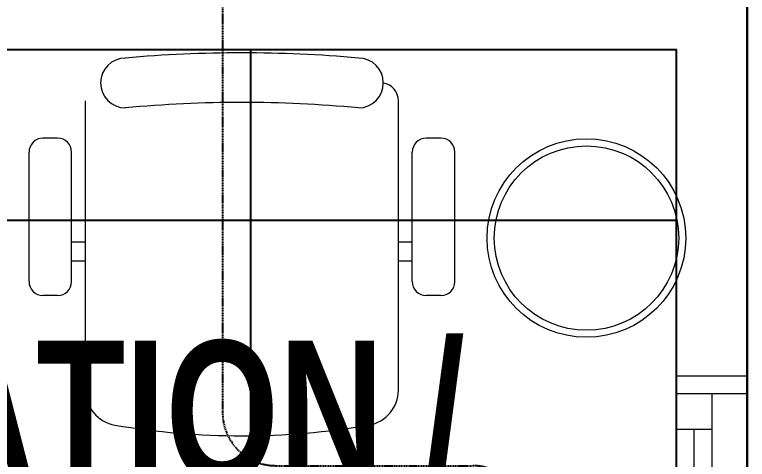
# Model space of a CAD drawing. Extents: x -178977 to 231842, y -29287 to 19916.
# Drawn here: x 41843 to 42876, y -6777 to -6150 of the extents above; entities that cross this region are included whole.
import ezdxf

# ---------------------------------------------------------------- set-up
doc = ezdxf.new("R2010")
doc.units = 0
doc.header["$LTSCALE"] = 0.25
doc.linetypes.add('DASHDOT', pattern=[25.4, 12.7, -6.35, 0, -6.35])
doc.linetypes.add('HIDDEN', pattern=[9.525, 6.35, -3.175])
for name, color, linetype, lineweight in [('01-First Floor-FUR$0$72_EGR_BASE_TEXT', 252, 'Continuous', 5), ('01-First Floor-FUR$0$Aluminum', 251, 'Continuous', 5), ('01-First Floor-FUR$0$LOADING', 253, 'Continuous', 5), ('01-First Floor-FUR$0$NEW Wall', 166, 'Continuous', 5), ('01-First Floor-FUR$0$Walls', 251, 'Continuous', 5), ('E-LITE-CLNG-CNDT', 6, 'DASHDOT', 35), ('E-POWR-FLOR-CNDT', 6, 'HIDDEN', 25)]:
    doc.layers.add(name, color=color, linetype=linetype, lineweight=lineweight)
doc.layers.add('01-First Floor-FUR$0$FALSE CEILING', color=251, linetype='Continuous')
doc.styles.add('01-First Floor-FUR$0$X3G_ENTITY_9EC9', font='swisscl.ttf', dxfattribs={"height": 0.2})

# ---------------------------------------------------------------- blocks, each defined once
blk = doc.blocks.new('01-First Floor-FUR$0$WM00001-P')
at = {"layer": '01-First Floor-FUR$0$LOADING'}
for radius in [0.14, 0.13]:
    blk.add_circle((0, 0), radius, dxfattribs=at)
blk = doc.blocks.new('*X285')
at = {"color": 0}
for p, q in [((5, 3), (5, 3)), ((5, 3), (5, 3)), ((5, 3), (5, 3)), ((5, 3), (5, 3)), ((5, 3), (5, 3)), ((5, 3), (5, 3)), ((5, 3), (5, 3)), ((5, 3), (5, 3)), ((5, 3), (5, 3)), ((5, 3), (5, 3)), ((5, 3), (5, 3)), ((5, 3), (5, 3)), ((5, 3), (5, 3)), ((5, 3), (5, 3)), ((5, 3), (5, 3)), ((5, 3), (5, 3)), ((5, 3), (5, 3)), ((5, 3), (5, 3)), ((5, 3), (5, 3)), ((5, 3), (5, 3)), ((5, 3), (5, 3)), ((5, 3), (5, 3)), ((5, 3), (5, 3)), ((5, 3), (5, 3)), ((5, 3), (5, 3)), ((5, 3), (5, 3)), ((5, 3), (5, 3)), ((5, 3), (5, 3)), ((5, 3), (5, 3)), ((5, 3), (5, 3)), ((5, 3), (5, 3)), ((5, 3), (5, 3)), ((5, 3), (5, 3)), ((5, 3), (5, 3)), ((5, 3), (5, 3)), ((5, 3), (5, 3)), ((5, 3), (5, 3)), ((5, 3), (5, 3)), ((5, 3), (5, 3)), ((5, 3), (5, 3)), ((5, 3), (5, 3)), ((5, 3), (5, 3)), ((5, 3), (5, 3)), ((5, 3), (5, 3)), ((5, 3), (5, 3)), ((5, 3), (5, 3)), ((5, 3), (5, 3)), ((5, 3), (5, 3)), ((5, 3), (5, 3)), ((5, 3), (5, 3)), ((5, 3), (5, 3)), ((5, 3), (5, 3)), ((5, 3), (5, 3)), ((5, 3), (5, 3)), ((5, 3), (5, 3)), ((5, 3), (5, 3)), ((5, 3), (5, 3)), ((5, 3), (5, 3)), ((5, 3), (5, 3)), ((5, 3), (5, 3)), ((5, 3), (5, 3)), ((5, 3), (5, 3)), ((5, 3), (5, 3)), ((5, 3), (5, 3)), ((5, 3), (5, 3)), ((5, 3), (5, 3)), ((6, 3), (5, 3)), ((5, 3), (5, 3)), ((6, 3), (5, 3)), ((5, 3), (5, 3)), ((6, 3), (5, 3)), ((5, 3), (5, 3)), ((6, 3), (5, 3)), ((5, 3), (5, 3)), ((5, 3), (5, 3)), ((5, 3), (5, 3)), ((5, 3), (5, 3)), ((5, 3), (5, 3)), ((5, 3), (5, 3)), ((5, 3), (5, 3)), ((5, 3), (5, 3)), ((5, 3), (5, 3)), ((5, 3), (5, 3)), ((5, 3), (5, 3)), ((5, 3), (5, 3)), ((5, 3), (5, 3)), ((5, 3), (5, 3)), ((5, 3), (5, 3)), ((5, 3), (5, 3)), ((5, 3), (5, 3)), ((5, 3), (5, 3)), ((5, 3), (5, 3)), ((5, 3), (5, 3)), ((5, 3), (5, 3)), ((5, 3), (5, 3)), ((5, 3), (5, 3)), ((6, 3), (6, 3)), ((6, 3), (6, 3)), ((6, 3), (6, 3)), ((6, 3), (6, 3)), ((6, 3), (6, 3)), ((6, 3), (6, 3)), ((6, 3), (6, 3)), ((6, 3), (6, 3)), ((6, 3), (6, 3)), ((6, 3), (6, 3)), ((6, 3), (6, 3)), ((6, 3), (6, 3)), ((6, 3), (6, 3)), ((6, 3), (6, 3)), ((6, 3), (6, 3)), ((6, 3), (6, 3)), ((6, 3), (6, 3)), ((6, 3), (6, 3)), ((6, 3), (6, 3)), ((6, 3), (6, 3)), ((6, 3), (6, 3)), ((6, 3), (6, 3)), ((6, 3), (6, 3)), ((6, 3), (6, 3)), ((6, 3), (6, 3)), ((6, 3), (6, 3)), ((6, 3), (6, 3)), ((6, 3), (6, 3)), ((6, 3), (6, 3)), ((6, 3), (6, 3)), ((6, 3), (6, 3)), ((6, 3), (6, 3)), ((6, 3), (6, 3)), ((6, 3), (6, 3)), ((6, 3), (6, 3)), ((6, 3), (6, 3)), ((6, 3), (6, 3)), ((6, 3), (6, 3)), ((6, 3), (6, 3)), ((6, 3), (6, 3)), ((6, 3), (6, 3)), ((6, 3), (6, 3)), ((6, 3), (6, 3)), ((6, 3), (6, 3)), ((6, 3), (6, 3)), ((6, 3), (6, 3)), ((6, 3), (6, 3)), ((6, 3), (6, 3)), ((6, 3), (6, 3)), ((6, 3), (6, 3)), ((6, 3), (6, 3)), ((6, 3), (6, 3)), ((6, 3), (6, 3)), ((6, 3), (6, 3)), ((6, 3), (6, 3)), ((6, 3), (6, 3)), ((6, 3), (6, 3)), ((6, 3), (6, 3)), ((6, 3), (6, 3)), ((6, 3), (6, 3)), ((6, 3), (6, 3)), ((6, 3), (6, 3)), ((6, 3), (6, 3)), ((6, 3), (6, 3)), ((6, 3), (6, 3)), ((6, 3), (6, 3)), ((6, 3), (6, 3)), ((6, 3), (6, 3)), ((6, 3), (6, 3)), ((6, 3), (6, 3)), ((6, 3), (6, 3)), ((6, 3), (6, 3)), ((6, 3), (6, 3)), ((6, 3), (6, 3)), ((6, 3), (6, 3)), ((6, 3), (6, 3)), ((6, 3), (6, 3)), ((6, 3), (6, 3)), ((6, 3), (6, 3)), ((6, 3), (6, 3)), ((6, 3), (6, 3)), ((6, 3), (6, 3)), ((6, 3), (6, 3)), ((6, 3), (6, 3)), ((6, 3), (6, 3)), ((6, 3), (6, 3)), ((6, 3), (6, 3)), ((6, 3), (6, 3)), ((6, 3), (6, 3)), ((6, 3), (6, 3)), ((6, 3), (6, 3)), ((6, 3), (6, 3)), ((6, 3), (6, 3)), ((6, 3), (6, 3)), ((6, 3), (6, 3)), ((6, 3), (6, 3)), ((6, 3), (6, 3)), ((6, 3), (6, 3)), ((6, 3), (6, 3)), ((6, 3), (6, 3)), ((6, 3), (6, 3)), ((6, 3), (6, 3)), ((6, 3), (6, 3)), ((6, 3), (6, 3)), ((6, 3), (6, 3)), ((6, 3), (6, 3)), ((6, 3), (6, 3)), ((6, 3), (6, 3)), ((6, 3), (6, 3)), ((6, 3), (6, 3)), ((6, 3), (6, 3)), ((6, 3), (6, 3)), ((6, 3), (6, 3)), ((6, 3), (6, 3)), ((6, 3), (6, 3)), ((6, 3), (6, 3)), ((6, 3), (6, 3)), ((6, 3), (6, 3)), ((6, 3), (6, 3)), ((6, 3), (6, 3)), ((6, 3), (6, 3)), ((6, 3), (6, 3)), ((6, 3), (6, 3)), ((6, 3), (6, 3)), ((6, 3), (6, 3)), ((6, 3), (6, 3)), ((6, 3), (6, 3)), ((6, 3), (6, 3)), ((6, 3), (6, 3)), ((6, 3), (6, 3)), ((6, 3), (6, 3)), ((6, 3), (6, 3)), ((6, 3), (6, 3)), ((6, 3), (6, 3)), ((6, 3), (6, 3)), ((6, 3), (6, 3)), ((6, 3), (6, 3)), ((6, 3), (6, 3)), ((6, 3), (6, 3)), ((6, 3), (6, 3)), ((6, 3), (6, 3)), ((6, 3), (6, 3)), ((6, 3), (6, 3)), ((6, 3), (6, 3)), ((6, 3), (6, 3)), ((6, 3), (6, 3)), ((6, 3), (6, 3)), ((6, 3), (6, 3)), ((6, 3), (6, 3)), ((6, 3), (6, 3)), ((6, 3), (6, 3)), ((6, 3), (6, 3)), ((6, 3), (6, 3)), ((6, 3), (6, 3)), ((6, 3), (6, 3)), ((6, 3), (6, 3)), ((6, 3), (6, 3)), ((6, 3), (6, 3)), ((6, 3), (6, 3)), ((6, 3), (6, 3)), ((6, 3), (6, 3)), ((6, 3), (6, 3)), ((6, 3), (6, 3)), ((6, 3), (6, 3)), ((6, 3), (6, 3)), ((6, 3), (6, 3)), ((6, 3), (6, 3)), ((6, 3), (6, 3)), ((6, 3), (6, 3)), ((6, 3), (6, 3)), ((6, 3), (6, 3)), ((6, 3), (6, 3)), ((6, 3), (6, 3)), ((6, 3), (6, 3)), ((6, 3), (6, 3)), ((6, 3), (6, 3)), ((6, 3), (6, 3)), ((6, 3), (6, 3)), ((6, 3), (6, 3)), ((6, 3), (6, 3)), ((6, 3), (6, 3)), ((6, 3), (6, 3)), ((6, 3), (6, 3)), ((6, 3), (6, 3)), ((6, 3), (6, 3)), ((6, 3), (6, 3)), ((6, 3), (6, 3)), ((6, 3), (6, 3)), ((6, 3), (6, 3)), ((6, 3), (6, 3)), ((6, 3), (6, 3)), ((6, 3), (6, 3)), ((6, 3), (6, 3)), ((6, 3), (6, 3)), ((6, 3), (6, 3)), ((6, 3), (6, 3)), ((6, 3), (6, 3)), ((6, 3), (6, 3)), ((6, 3), (6, 3)), ((6, 3), (6, 3)), ((6, 3), (6, 3)), ((6, 3), (6, 3)), ((6, 3), (6, 3)), ((6, 3), (6, 3)), ((6, 3), (5, 3)), ((6, 3), (5, 3)), ((6, 3), (5, 3)), ((6, 3), (5, 3)), ((6, 3), (5, 3)), ((6, 3), (6, 3)), ((6, 3), (6, 3)), ((6, 3), (6, 3)), ((6, 3), (6, 3)), ((6, 3), (6, 3)), ((6, 3), (6, 3)), ((6, 3), (6, 3)), ((6, 3), (6, 3)), ((6, 3), (6, 3)), ((6, 3), (6, 3)), ((6, 3), (6, 3)), ((6, 3), (6, 3)), ((6, 3), (6, 3)), ((6, 3), (6, 3)), ((6, 3), (6, 3)), ((6, 3), (6, 3)), ((6, 3), (6, 3)), ((6, 3), (6, 3)), ((6, 3), (6, 3)), ((6, 3), (6, 3)), ((6, 3), (6, 3)), ((6, 3), (6, 3)), ((6, 3), (6, 3)), ((6, 3), (6, 3)), ((6, 3), (6, 3)), ((6, 3), (6, 3)), ((6, 3), (6, 3)), ((6, 3), (6, 3)), ((6, 3), (6, 3)), ((6, 3), (6, 3)), ((6, 3), (6, 3)), ((6, 3), (6, 3)), ((6, 3), (6, 3)), ((6, 3), (6, 3)), ((6, 3), (6, 3)), ((6, 3), (6, 3)), ((6, 3), (6, 3)), ((6, 3), (6, 3)), ((6, 3), (6, 3)), ((6, 3), (6, 3)), ((6, 3), (6, 3)), ((6, 3), (6, 3)), ((6, 3), (6, 3)), ((6, 3), (6, 3)), ((6, 3), (6, 3)), ((6, 3), (6, 3)), ((6, 3), (6, 3)), ((6, 3), (6, 3)), ((6, 3), (6, 3)), ((6, 3), (6, 3)), ((6, 3), (6, 3)), ((6, 3), (6, 3)), ((6, 3), (6, 3)), ((6, 3), (6, 3)), ((6, 3), (6, 3)), ((6, 3), (6, 3)), ((6, 3), (6, 3)), ((6, 3), (6, 3)), ((6, 3), (6, 3)), ((6, 3), (6, 3)), ((6, 3), (6, 3)), ((6, 3), (6, 3)), ((6, 3), (6, 3)), ((6, 3), (6, 3)), ((6, 3), (6, 3)), ((6, 3), (6, 3)), ((6, 3), (6, 3)), ((6, 3), (6, 3)), ((6, 3), (6, 3)), ((6, 3), (6, 3)), ((6, 3), (6, 3)), ((6, 3), (6, 3)), ((6, 3), (6, 3)), ((6, 3), (6, 3)), ((6, 3), (6, 3)), ((6, 3), (6, 3)), ((6, 3), (6, 3)), ((6, 3), (6, 3)), ((6, 3), (6, 3)), ((6, 3), (6, 3)), ((6, 3), (6, 3)), ((6, 3), (6, 3)), ((6, 3), (6, 3)), ((6, 3), (6, 3)), ((6, 3), (6, 3)), ((6, 3), (6, 3)), ((6, 3), (6, 3)), ((6, 3), (6, 3)), ((6, 3), (6, 3)), ((6, 3), (6, 3)), ((6, 3), (6, 3)), ((6, 3), (6, 3)), ((6, 3), (6, 3)), ((6, 3), (6, 3)), ((6, 3), (6, 3)), ((6, 3), (6, 3)), ((6, 3), (6, 3)), ((6, 3), (6, 3)), ((6, 3), (6, 3)), ((6, 3), (6, 3)), ((6, 3), (6, 3)), ((6, 3), (6, 3)), ((6, 3), (6, 3)), ((6, 3), (6, 3)), ((6, 3), (6, 3)), ((6, 3), (6, 3)), ((6, 3), (6, 3)), ((6, 3), (6, 3)), ((6, 3), (6, 3)), ((6, 3), (6, 3)), ((6, 3), (6, 3)), ((6, 3), (6, 3)), ((6, 3), (6, 3)), ((6, 3), (6, 3)), ((6, 3), (6, 3)), ((6, 3), (6, 3)), ((6, 3), (6, 3)), ((6, 3), (6, 3)), ((6, 3), (6, 3)), ((6, 3), (6, 3)), ((6, 3), (6, 3)), ((6, 3), (6, 3)), ((6, 3), (6, 3)), ((6, 3), (6, 3)), ((6, 3), (6, 3)), ((6, 3), (6, 3)), ((6, 3), (6, 3)), ((6, 3), (6, 3)), ((6, 3), (6, 3)), ((6, 3), (6, 3)), ((6, 3), (6, 3)), ((6, 3), (6, 3)), ((6, 3), (6, 3)), ((6, 3), (6, 3)), ((6, 3), (6, 3)), ((6, 3), (6, 3)), ((6, 3), (6, 3)), ((6, 3), (6, 3)), ((6, 3), (6, 3)), ((6, 3), (6, 3)), ((6, 3), (6, 3)), ((6, 3), (6, 3)), ((6, 3), (6, 3)), ((6, 3), (6, 3)), ((6, 3), (6, 3)), ((6, 3), (6, 3)), ((6, 3), (6, 3)), ((6, 3), (6, 3)), ((6, 3), (6, 3)), ((6, 3), (6, 3)), ((6, 3), (6, 3)), ((6, 3), (6, 3)), ((6, 3), (6, 3)), ((6, 3), (6, 3)), ((6, 3), (6, 3)), ((6, 3), (6, 3)), ((6, 3), (6, 3)), ((6, 3), (6, 3)), ((6, 3), (6, 3)), ((6, 3), (6, 3)), ((6, 3), (6, 3)), ((6, 3), (6, 3)), ((6, 3), (6, 3)), ((6, 3), (6, 3)), ((6, 3), (6, 3)), ((6, 3), (6, 3)), ((6, 3), (6, 3)), ((6, 3), (6, 3)), ((6, 3), (6, 3)), ((6, 3), (6, 3)), ((6, 3), (6, 3)), ((6, 3), (6, 3)), ((6, 3), (6, 3)), ((6, 3), (6, 3)), ((6, 3), (6, 3)), ((6, 3), (6, 3)), ((6, 3), (6, 3)), ((6, 3), (6, 3)), ((6, 3), (6, 3)), ((6, 3), (6, 3)), ((6, 3), (6, 3)), ((6, 3), (6, 3)), ((6, 3), (6, 3)), ((6, 3), (6, 3)), ((6, 3), (6, 3)), ((6, 3), (6, 3)), ((6, 3), (6, 3)), ((6, 3), (6, 3)), ((6, 3), (6, 3)), ((6, 3), (6, 3)), ((6, 3), (6, 3)), ((6, 3), (6, 3)), ((6, 3), (6, 3)), ((6, 3), (6, 3)), ((6, 3), (6, 3)), ((6, 3), (6, 3)), ((6, 3), (6, 3)), ((6, 3), (6, 3)), ((6, 3), (6, 3)), ((6, 3), (6, 3)), ((6, 3), (6, 3)), ((6, 3), (6, 3)), ((6, 3), (6, 3)), ((6, 3), (6, 3)), ((6, 3), (6, 3)), ((6, 3), (6, 3)), ((6, 3), (6, 3)), ((6, 3), (6, 3)), ((6, 3), (6, 3)), ((6, 3), (6, 3)), ((6, 3), (6, 3)), ((6, 3), (6, 3)), ((6, 3), (6, 3)), ((6, 3), (6, 3)), ((6, 3), (6, 3)), ((6, 3), (6, 3)), ((6, 3), (6, 3)), ((6, 3), (6, 3)), ((6, 3), (6, 3)), ((6, 3), (6, 3)), ((6, 3), (6, 3)), ((6, 3), (6, 3)), ((6, 3), (6, 3)), ((6, 3), (6, 3)), ((6, 3), (6, 3)), ((6, 3), (6, 3)), ((6, 3), (6, 3)), ((6, 3), (6, 3)), ((6, 3), (6, 3)), ((6, 3), (6, 3)), ((6, 3), (6, 3)), ((6, 3), (6, 3)), ((6, 3), (6, 3)), ((6, 3), (6, 3)), ((6, 3), (6, 3)), ((6, 3), (6, 3)), ((6, 3), (6, 3)), ((6, 3), (6, 3)), ((6, 3), (6, 3)), ((6, 3), (6, 3)), ((6, 3), (6, 3)), ((6, 3), (6, 3)), ((6, 3), (6, 3)), ((6, 3), (6, 3)), ((6, 3), (6, 3)), ((6, 3), (6, 3)), ((6, 3), (6, 3)), ((6, 3), (6, 3)), ((6, 3), (6, 3)), ((6, 3), (6, 3)), ((6, 3), (6, 3)), ((6, 3), (6, 3)), ((6, 3), (6, 3)), ((6, 3), (6, 3)), ((6, 3), (6, 3)), ((6, 3), (6, 3)), ((6, 3), (6, 3)), ((6, 3), (6, 3)), ((6, 3), (6, 3)), ((6, 3), (6, 3)), ((6, 3), (6, 3)), ((6, 3), (6, 3)), ((6, 3), (6, 3)), ((6, 3), (6, 3)), ((6, 3), (6, 3)), ((6, 3), (6, 3)), ((6, 3), (6, 3)), ((6, 3), (6, 3)), ((6, 3), (6, 3)), ((6, 3), (6, 3)), ((6, 3), (6, 3)), ((6, 3), (6, 3)), ((6, 3), (6, 3)), ((6, 3), (6, 3)), ((6, 3), (6, 3)), ((6, 3), (6, 3)), ((6, 3), (6, 3)), ((6, 3), (6, 3)), ((6, 3), (6, 3)), ((6, 3), (6, 3)), ((6, 3), (6, 3)), ((6, 3), (6, 3)), ((6, 3), (6, 3)), ((6, 3), (6, 3)), ((6, 3), (6, 3)), ((6, 3), (6, 3)), ((6, 3), (6, 3)), ((6, 3), (6, 3)), ((6, 3), (6, 3)), ((6, 3), (6, 3)), ((6, 3), (6, 3)), ((6, 3), (6, 3)), ((6, 3), (6, 3)), ((6, 3), (6, 3)), ((6, 3), (6, 3)), ((6, 3), (6, 3)), ((6, 3), (6, 3)), ((6, 3), (6, 3)), ((6, 3), (6, 3)), ((6, 3), (6, 3)), ((6, 3), (6, 3)), ((6, 3), (6, 3)), ((6, 3), (6, 3)), ((6, 3), (6, 3)), ((6, 3), (6, 3)), ((6, 3), (6, 3)), ((6, 3), (6, 3)), ((6, 3), (6, 3)), ((6, 3), (6, 3)), ((6, 3), (6, 3)), ((6, 3), (6, 3)), ((6, 3), (6, 3)), ((6, 3), (6, 3)), ((6, 3), (6, 3)), ((6, 3), (6, 3)), ((6, 3), (6, 3)), ((6, 3), (6, 3))]:
    blk.add_line(p, q, dxfattribs=at)
blk = doc.blocks.new('*X286')
at = {"color": 0}
for p, q in [((13, 1), (13, 1)), ((13, 1), (13, 1)), ((13, 1), (13, 1)), ((13, 1), (13, 1)), ((13, 1), (13, 1)), ((13, 1), (13, 1)), ((13, 1), (13, 1)), ((13, 1), (13, 1)), ((13, 1), (13, 1)), ((13, 1), (13, 1)), ((13, 1), (13, 1)), ((13, 1), (13, 1)), ((13, 1), (13, 1)), ((13, 1), (13, 1)), ((13, 1), (13, 1)), ((13, 1), (14, 1)), ((13, 1), (14, 1)), ((13, 1), (14, 1)), ((13, 1), (13, 1)), ((13, 1), (13, 1)), ((13, 1), (13, 1)), ((13, 1), (13, 1)), ((13, 1), (13, 1)), ((13, 1), (13, 1)), ((13, 1), (13, 1)), ((13, 1), (13, 1)), ((13, 1), (13, 1)), ((13, 1), (13, 1)), ((13, 1), (13, 1)), ((13, 1), (13, 1)), ((13, 1), (13, 1)), ((13, 1), (13, 1)), ((13, 1), (13, 1)), ((13, 1), (13, 1)), ((13, 1), (13, 1)), ((13, 1), (13, 1)), ((13, 1), (13, 1)), ((13, 1), (13, 1)), ((13, 1), (13, 1)), ((13, 1), (13, 1)), ((13, 1), (13, 1)), ((13, 1), (13, 1)), ((13, 1), (13, 1)), ((13, 1), (13, 1)), ((13, 1), (13, 1)), ((13, 1), (13, 1)), ((13, 1), (13, 1)), ((13, 1), (13, 1)), ((13, 1), (13, 1)), ((13, 1), (13, 1)), ((13, 1), (13, 1)), ((13, 1), (13, 1)), ((13, 1), (13, 1)), ((13, 1), (13, 1)), ((13, 1), (13, 1)), ((13, 1), (13, 1)), ((13, 1), (13, 1)), ((13, 1), (13, 1)), ((13, 1), (13, 1)), ((13, 1), (13, 1)), ((13, 1), (13, 1)), ((13, 1), (13, 1)), ((13, 1), (13, 1)), ((13, 1), (13, 1)), ((13, 1), (13, 1)), ((13, 1), (13, 1)), ((13, 1), (13, 1)), ((13, 1), (13, 1)), ((13, 1), (13, 1)), ((13, 1), (13, 1)), ((13, 1), (13, 1)), ((13, 1), (13, 1)), ((13, 1), (13, 1)), ((13, 1), (13, 1)), ((13, 1), (13, 1)), ((13, 1), (13, 1)), ((13, 1), (13, 1)), ((13, 1), (13, 1)), ((13, 1), (13, 1)), ((13, 1), (13, 1)), ((13, 1), (13, 1)), ((13, 1), (13, 1)), ((13, 1), (13, 1)), ((13, 1), (13, 1)), ((13, 1), (13, 1)), ((13, 1), (13, 1)), ((13, 1), (13, 1)), ((13, 1), (13, 1)), ((13, 1), (13, 1)), ((13, 1), (13, 1)), ((13, 1), (13, 1)), ((13, 1), (13, 1)), ((13, 1), (13, 1)), ((13, 1), (13, 1)), ((13, 1), (13, 1)), ((13, 1), (13, 1)), ((13, 1), (13, 1)), ((13, 1), (13, 1)), ((13, 1), (13, 1)), ((13, 1), (13, 1)), ((13, 1), (13, 1)), ((13, 1), (13, 1)), ((13, 1), (13, 1)), ((13, 1), (13, 1)), ((13, 1), (13, 1)), ((13, 1), (13, 1)), ((13, 1), (13, 1)), ((13, 1), (13, 1)), ((13, 1), (13, 1)), ((13, 1), (13, 1)), ((13, 1), (13, 1)), ((13, 1), (13, 1)), ((13, 1), (13, 1)), ((13, 1), (13, 1)), ((13, 1), (13, 1)), ((13, 1), (13, 1)), ((13, 1), (13, 1)), ((13, 1), (13, 1)), ((13, 1), (13, 1)), ((13, 1), (13, 1)), ((13, 1), (13, 1)), ((13, 1), (13, 1)), ((13, 1), (13, 1)), ((13, 1), (14, 1)), ((13, 0), (13, 0)), ((13, 0), (13, 0)), ((13, 0), (13, 0)), ((13, 0), (13, 0)), ((13, 0), (13, 0)), ((13, 0), (13, 0)), ((13, 0), (13, 0)), ((13, 0), (13, 0)), ((13, 0), (13, 0)), ((13, 0), (13, 0)), ((13, 0), (13, 0)), ((13, 0), (13, 0)), ((13, 0), (13, 0)), ((13, 0), (13, 0)), ((13, 0), (13, 0)), ((13, 0), (13, 0)), ((13, 0), (13, 0)), ((13, 0), (13, 0)), ((13, 0), (13, 0)), ((13, 0), (13, 0)), ((13, 0), (13, 0)), ((13, 0), (13, 0)), ((13, 0), (13, 0)), ((13, 0), (13, 0)), ((13, 0), (13, 0)), ((13, 0), (13, 0)), ((13, 0), (13, 0)), ((13, 0), (13, 0)), ((13, 0), (13, 0)), ((13, 0), (13, 0)), ((13, 0), (13, 0)), ((13, 0), (13, 0)), ((13, 0), (13, 0)), ((13, 0), (13, 0)), ((13, 0), (13, 0)), ((13, 0), (13, 0)), ((13, 0), (13, 0)), ((13, 0), (13, 0)), ((13, 0), (13, 0)), ((13, 0), (13, 0)), ((13, 0), (13, 0)), ((13, 0), (13, 0)), ((13, 0), (13, 0)), ((13, 0), (13, 0)), ((13, 0), (13, 0)), ((13, 0), (13, 0)), ((13, 0), (13, 0)), ((13, 0), (13, 0)), ((13, 0), (14, 0)), ((13, 0), (14, 0)), ((13, 0), (13, 0)), ((13, 0), (14, 0)), ((14, 1), (14, 1)), ((14, 1), (14, 1)), ((14, 1), (14, 1)), ((14, 1), (14, 1)), ((14, 1), (14, 1)), ((14, 1), (14, 1)), ((14, 1), (14, 1)), ((14, 1), (14, 1)), ((14, 1), (14, 1)), ((14, 1), (14, 1)), ((14, 1), (14, 1)), ((14, 1), (14, 1)), ((14, 1), (14, 1)), ((14, 1), (14, 1)), ((14, 1), (14, 1)), ((14, 1), (14, 1)), ((14, 1), (14, 1)), ((14, 1), (14, 1)), ((14, 1), (14, 1)), ((14, 1), (14, 1)), ((14, 1), (14, 1)), ((14, 1), (14, 1)), ((14, 1), (14, 1)), ((14, 1), (14, 1)), ((14, 1), (14, 1)), ((14, 1), (14, 1)), ((14, 1), (14, 1)), ((14, 1), (14, 1)), ((14, 1), (14, 1)), ((14, 1), (14, 1)), ((14, 1), (14, 1)), ((14, 1), (14, 1)), ((14, 1), (14, 1)), ((14, 1), (14, 1)), ((14, 1), (14, 1)), ((14, 1), (14, 1)), ((14, 1), (14, 1)), ((14, 1), (14, 1)), ((14, 1), (14, 1)), ((14, 1), (14, 1)), ((14, 1), (14, 1)), ((14, 1), (14, 1)), ((14, 1), (14, 1)), ((14, 1), (14, 1)), ((14, 1), (14, 1)), ((14, 1), (14, 1)), ((14, 1), (14, 1)), ((14, 1), (14, 1)), ((14, 1), (14, 1)), ((14, 1), (14, 1)), ((14, 1), (14, 1)), ((14, 1), (14, 1)), ((14, 1), (14, 1)), ((14, 1), (14, 1)), ((14, 1), (14, 1)), ((14, 1), (14, 1)), ((14, 1), (14, 1)), ((14, 1), (14, 1)), ((14, 1), (14, 1)), ((14, 1), (14, 1)), ((14, 1), (14, 1)), ((14, 1), (14, 1)), ((14, 1), (14, 1)), ((14, 1), (14, 1)), ((14, 1), (14, 1)), ((14, 1), (14, 1)), ((14, 1), (14, 1)), ((14, 1), (14, 1)), ((14, 1), (14, 1)), ((14, 1), (14, 1)), ((14, 1), (14, 1)), ((14, 1), (14, 1)), ((14, 1), (14, 1)), ((14, 1), (14, 1)), ((14, 1), (14, 1)), ((14, 1), (14, 1)), ((14, 1), (14, 1)), ((14, 1), (14, 1)), ((14, 1), (14, 1)), ((14, 1), (14, 1)), ((14, 1), (14, 1)), ((14, 1), (14, 1)), ((14, 1), (14, 1)), ((14, 1), (14, 1)), ((14, 1), (14, 1)), ((14, 1), (14, 1)), ((14, 1), (14, 1)), ((14, 1), (14, 1)), ((14, 1), (14, 1)), ((14, 1), (14, 1)), ((14, 1), (14, 1)), ((14, 1), (14, 1)), ((14, 1), (14, 1)), ((14, 1), (14, 1)), ((14, 0), (14, 0)), ((14, 0), (14, 0)), ((14, 0), (14, 0)), ((14, 0), (14, 0)), ((14, 0), (14, 0)), ((14, 0), (14, 0)), ((14, 0), (14, 0)), ((14, 0), (14, 0)), ((14, 0), (14, 0)), ((14, 0), (14, 0)), ((14, 0), (14, 0)), ((14, 0), (14, 0)), ((14, 0), (14, 0)), ((14, 0), (14, 0)), ((14, 0), (14, 0)), ((14, 0), (14, 0)), ((14, 0), (14, 0)), ((14, 0), (14, 0)), ((14, 0), (14, 0)), ((14, 0), (14, 0)), ((14, 0), (14, 0)), ((14, 0), (14, 0)), ((14, 0), (14, 0)), ((14, 0), (14, 0)), ((14, 0), (14, 0)), ((14, 0), (14, 0)), ((14, 0), (14, 0)), ((14, 0), (14, 0)), ((14, 0), (14, 0)), ((14, 0), (14, 0)), ((14, 0), (14, 0)), ((14, 0), (14, 0)), ((14, 0), (14, 0)), ((14, 0), (14, 0)), ((14, 0), (14, 0)), ((14, 0), (14, 0)), ((14, 0), (14, 0)), ((14, 0), (14, 0)), ((14, 0), (14, 0)), ((14, 0), (14, 0)), ((14, 0), (14, 0)), ((14, 0), (14, 0)), ((14, 0), (14, 0)), ((14, 0), (14, 0)), ((14, 0), (14, 0)), ((14, 0), (14, 0)), ((14, 0), (14, 0)), ((14, 0), (14, 0)), ((13, 0), (13, 0)), ((13, 0), (14, 0)), ((13, 0), (13, 0)), ((13, 0), (14, 0)), ((13, 0), (13, 0)), ((13, 0), (14, 0)), ((13, 0), (13, 0)), ((13, 0), (13, 0)), ((13, 0), (13, 0)), ((13, 0), (13, 0)), ((13, 0), (14, 0)), ((13, 0), (13, 0)), ((13, 0), (14, 0)), ((13, 0), (13, 0)), ((13, 0), (14, 0)), ((13, 0), (13, 0)), ((13, 0), (14, 0)), ((13, 0), (13, 0)), ((13, 0), (14, 0)), ((13, 0), (13, 0)), ((13, 0), (14, 0)), ((13, 0), (13, 0)), ((13, 0), (14, 0)), ((13, 0), (13, 0)), ((13, 0), (13, 0)), ((13, 0), (13, 0)), ((13, 0), (14, 0)), ((13, 0), (13, 0)), ((13, 0), (14, 0)), ((13, 0), (13, 0)), ((13, 0), (14, 0)), ((13, 0), (13, 0)), ((13, 0), (14, 0)), ((13, 0), (13, 0)), ((13, 0), (13, 0)), ((13, 0), (13, 0)), ((13, 0), (13, 0)), ((13, 0), (13, 0)), ((13, 0), (13, 0)), ((13, 0), (13, 0)), ((13, 0), (13, 0)), ((13, 0), (13, 0)), ((13, 0), (13, 0)), ((13, 0), (13, 0)), ((13, 0), (13, 0)), ((13, 0), (13, 0)), ((13, 0), (13, 0)), ((13, 0), (13, 0)), ((13, 0), (13, 0)), ((13, 0), (13, 0)), ((13, 0), (13, 0)), ((13, 0), (13, 0)), ((13, 0), (13, 0)), ((13, 0), (13, 0)), ((13, 0), (13, 0)), ((13, 0), (13, 0)), ((13, 0), (13, 0)), ((13, 0), (13, 0)), ((13, 0), (13, 0)), ((13, 0), (13, 0)), ((13, 0), (13, 0)), ((13, 0), (13, 0)), ((13, 0), (13, 0)), ((13, 0), (13, 0)), ((13, -1), (13, -1)), ((13, -1), (13, -1)), ((13, -1), (13, -1)), ((13, -1), (13, -1)), ((13, -1), (13, -1)), ((13, -1), (14, -1)), ((13, -1), (13, -1)), ((14, 0), (14, 0)), ((14, 0), (14, 0)), ((14, 0), (14, 0)), ((14, 0), (14, 0)), ((14, 0), (14, 0)), ((14, 0), (14, 0)), ((14, 0), (14, 0)), ((14, 0), (14, 0)), ((14, 0), (14, 0)), ((14, 0), (14, 0)), ((14, 0), (14, 0)), ((14, 0), (14, 0)), ((14, 0), (14, 0)), ((14, 0), (14, 0)), ((14, 0), (14, 0)), ((13, 0), (14, 0)), ((14, 0), (14, 0)), ((14, 0), (14, 0)), ((14, 0), (14, 0)), ((14, 0), (14, 0)), ((14, 0), (14, 0)), ((14, 0), (14, 0)), ((14, 0), (14, 0)), ((14, 0), (14, 0)), ((14, 0), (14, 0)), ((14, 0), (14, 0)), ((14, 0), (14, 0)), ((14, 0), (14, 0)), ((14, 0), (14, 0)), ((14, 0), (14, 0)), ((14, 0), (14, 0)), ((14, 0), (14, 0)), ((14, 0), (14, 0)), ((14, 0), (14, 0)), ((14, 0), (14, 0)), ((14, 0), (14, 0)), ((14, 0), (14, 0)), ((14, 0), (14, 0)), ((14, 0), (14, 0)), ((14, 0), (14, 0)), ((14, 0), (14, 0)), ((14, 0), (14, 0)), ((14, 0), (14, 0)), ((14, 0), (14, 0)), ((14, 0), (14, 0)), ((14, 0), (14, 0)), ((14, 0), (14, 0)), ((14, 0), (14, 0)), ((14, 0), (14, 0)), ((14, 0), (14, 0)), ((14, -1), (14, -1)), ((14, -1), (14, -1)), ((14, -1), (14, -1)), ((14, -1), (14, -1)), ((14, -1), (14, -1))]:
    blk.add_line(p, q, dxfattribs=at)
blk = doc.blocks.new('01-First Floor-FUR$0$GF21018-P')
at = {"color": 0}
for p, q in [((-0.2207, 0.4756), (-0.2207, 0.0675)), ((0.2205, 0.4756), (0.2205, 0.0675)), ((-0.2806, 0.3422), (-0.2598, 0.3422)), ((0.2596, 0.3422), (0.2804, 0.3422)), ((-0.3002, 0.3226), (-0.3002, 0.14)), ((-0.2402, 0.3226), (-0.2402, 0.14)), ((0.24, 0.3226), (0.24, 0.14)), ((0.3, 0.3226), (0.3, 0.14)), ((-0.2402, 0.2937), (-0.2207, 0.2937)), ((0.2205, 0.2937), (0.24, 0.2937)), ((-0.2402, 0.2671), (-0.2207, 0.2671)), ((0.2205, 0.2671), (0.24, 0.2671)), ((-0.2806, 0.1204), (-0.2598, 0.1204)), ((0.2596, 0.1204), (0.2804, 0.1204))]:
    blk.add_line(p, q, dxfattribs=at)
for points in [[(0.24, 0.2937), (0.24, 0.2937), (0.24, 0.2937), (0.24, 0.2937), (0.24, 0.2937), (0.24, 0.2937), (0.24, 0.2937), (0.24, 0.2937), (0.24, 0.2937), (0.24, 0.2937), (0.24, 0.2937), (0.24, 0.2937), (0.24, 0.2937), (0.24, 0.2937), (0.24, 0.2937), (0.24, 0.2937), (0.24, 0.2937), (0.24, 0.2937), (0.24, 0.2937), (0.24, 0.2937), (0.24, 0.2937), (0.24, 0.2937), (0.24, 0.2937), (0.24, 0.2937), (0.24, 0.2937), (0.24, 0.2937), (0.24, 0.2937), (0.24, 0.2937), (0.24, 0.2937), (0.24, 0.2937), (0.24, 0.2937), (0.24, 0.2937), (0.24, 0.2937), (0.24, 0.2937), (0.24, 0.2937), (0.24, 0.2937), (0.24, 0.2937), (0.24, 0.2937), (0.24, 0.2937), (0.24, 0.2937), (0.24, 0.2937), (0.24, 0.2937), (0.24, 0.2937), (0.24, 0.2937), (0.24, 0.2937), (0.24, 0.2937), (0.24, 0.2937), (0.24, 0.2937), (0.24, 0.2937), (0.24, 0.2937), (0.24, 0.2937), (0.24, 0.2937), (0.24, 0.2937), (0.24, 0.2937), (0.24, 0.2937), (0.24, 0.2937), (0.24, 0.2937), (0.24, 0.2937), (0.24, 0.2937), (0.24, 0.2937), (0.24, 0.2937), (0.24, 0.2937), (0.24, 0.2937), (0.24, 0.2937), (0.24, 0.2937), (0.24, 0.2937), (0.24, 0.2937), (0.24, 0.2937), (0.24, 0.2937), (0.24, 0.2937), (0.24, 0.2937), (0.24, 0.2937), (0.24, 0.2937), (0.24, 0.2937), (0.24, 0.2937), (0.24, 0.2937), (0.24, 0.2937), (0.24, 0.2937), (0.24, 0.2937), (0.24, 0.2937), (0.24, 0.2937), (0.24, 0.2937), (0.24, 0.2937), (0.24, 0.2937), (0.24, 0.2937), (0.24, 0.2937), (0.24, 0.2937), (0.24, 0.2937), (0.24, 0.2937), (0.24, 0.2937), (0.24, 0.2937), (0.24, 0.2937), (0.24, 0.2937), (0.24, 0.2937), (0.24, 0.2937), (0.24, 0.2937), (0.24, 0.2937), (0.24, 0.2937), (0.24, 0.2937), (0.24, 0.2937), (0.24, 0.2937), (0.24, 0.2937), (0.24, 0.2937), (0.24, 0.2937), (0.24, 0.2937), (0.24, 0.2937), (0.24, 0.2937), (0.24, 0.2937), (0.24, 0.2937), (0.24, 0.2937), (0.24, 0.2937), (0.24, 0.2937), (0.24, 0.2937), (0.24, 0.2937), (0.24, 0.2937), (0.24, 0.2937), (0.24, 0.2937), (0.24, 0.2937), (0.24, 0.2937), (0.24, 0.2937), (0.24, 0.2937), (0.24, 0.2937), (0.24, 0.2937), (0.24, 0.2937), (0.24, 0.2937), (0.24, 0.2937), (0.24, 0.2937), (0.24, 0.2937), (0.24, 0.2937), (0.24, 0.2937), (0.24, 0.2937), (0.24, 0.2937), (0.24, 0.2937), (0.24, 0.2937), (0.24, 0.2937), (0.24, 0.2937), (0.24, 0.2937), (0.24, 0.2937), (0.24, 0.2937), (0.24, 0.2937), (0.24, 0.2937), (0.24, 0.2937), (0.24, 0.2937), (0.24, 0.2937), (0.24, 0.2937), (0.24, 0.2937), (0.24, 0.2937), (0.24, 0.2937), (0.24, 0.2937), (0.24, 0.2937), (0.24, 0.2937), (0.24, 0.2937), (0.24, 0.2937), (0.24, 0.2937), (0.24, 0.2937), (0.24, 0.2937), (0.24, 0.2937), (0.24, 0.2937), (0.24, 0.2937), (0.24, 0.2937), (0.24, 0.2937), (0.24, 0.2937), (0.24, 0.2937), (0.24, 0.2937), (0.24, 0.2937), (0.24, 0.2937), (0.24, 0.2937), (0.24, 0.2937), (0.24, 0.2937), (0.24, 0.2937), (0.24, 0.2937), (0.24, 0.2937), (0.24, 0.2937), (0.24, 0.2937), (0.24, 0.2937), (0.24, 0.2937), (0.24, 0.2937), (0.24, 0.2937), (0.24, 0.2937), (0.24, 0.2937), (0.24, 0.2937), (0.24, 0.2937), (0.24, 0.2937), (0.24, 0.2937), (0.24, 0.2937), (0.24, 0.2937), (0.24, 0.2937), (0.24, 0.2937), (0.24, 0.2937), (0.24, 0.2937), (0.24, 0.2937), (0.24, 0.2937), (0.24, 0.2937), (0.24, 0.2937), (0.24, 0.2937), (0.24, 0.2937), (0.24, 0.2937), (0.24, 0.2937), (0.24, 0.2937), (0.24, 0.2937), (0.24, 0.2937), (0.24, 0.2937), (0.24, 0.2937), (0.24, 0.2937), (0.24, 0.2937), (0.24, 0.2937), (0.24, 0.2937), (0.24, 0.2937), (0.24, 0.2937), (0.24, 0.2937), (0.24, 0.2937), (0.24, 0.2937), (0.24, 0.2937), (0.24, 0.2937), (0.24, 0.2937), (0.24, 0.2937), (0.24, 0.2937), (0.24, 0.2937), (0.24, 0.2937), (0.24, 0.2937), (0.24, 0.2937), (0.24, 0.2937), (0.24, 0.2937), (0.24, 0.2937), (0.24, 0.2937), (0.24, 0.2937), (0.24, 0.2937), (0.24, 0.2937), (0.24, 0.2937), (0.24, 0.2937), (0.24, 0.2937), (0.24, 0.2937), (0.24, 0.2937), (0.24, 0.2937), (0.24, 0.2937), (0.24, 0.2937), (0.24, 0.2937), (0.24, 0.2937), (0.24, 0.2937), (0.24, 0.2937), (0.24, 0.2937), (0.24, 0.2937), (0.24, 0.2937), (0.24, 0.2937), (0.24, 0.2937), (0.24, 0.2937), (0.24, 0.2937), (0.24, 0.2937), (0.24, 0.2937), (0.24, 0.2937), (0.24, 0.2937), (0.24, 0.2937), (0.24, 0.2937), (0.24, 0.2937), (0.24, 0.2937), (0.24, 0.2937), (0.24, 0.2937), (0.24, 0.2937), (0.24, 0.2937), (0.24, 0.2937), (0.24, 0.2937), (0.24, 0.2937), (0.24, 0.2937), (0.24, 0.2937), (0.24, 0.2937), (0.24, 0.2937), (0.24, 0.2937), (0.24, 0.2937), (0.24, 0.2937), (0.24, 0.2937), (0.24, 0.2937), (0.24, 0.2937), (0.24, 0.2937), (0.24, 0.2937), (0.24, 0.2937), (0.24, 0.2937), (0.24, 0.2937)], [(0.24, 0.2937), (0.24, 0.2937), (0.24, 0.2937), (0.24, 0.2937), (0.24, 0.2937), (0.24, 0.2937), (0.24, 0.2937), (0.24, 0.2937), (0.24, 0.2937), (0.24, 0.2937), (0.24, 0.2937), (0.24, 0.2937), (0.24, 0.2937), (0.24, 0.2937), (0.24, 0.2937), (0.24, 0.2937), (0.24, 0.2937), (0.24, 0.2937), (0.24, 0.2937), (0.24, 0.2937), (0.24, 0.2937), (0.24, 0.2937), (0.24, 0.2937), (0.24, 0.2937), (0.24, 0.2937), (0.24, 0.2937), (0.24, 0.2937), (0.24, 0.2937), (0.24, 0.2937), (0.24, 0.2937), (0.24, 0.2937), (0.24, 0.2937), (0.24, 0.2937), (0.24, 0.2937), (0.24, 0.2937), (0.24, 0.2937), (0.24, 0.2937), (0.24, 0.2937), (0.24, 0.2937), (0.24, 0.2937), (0.24, 0.2937), (0.24, 0.2937), (0.24, 0.2937), (0.24, 0.2937), (0.24, 0.2937), (0.24, 0.2937), (0.24, 0.2937), (0.24, 0.2937), (0.24, 0.2937), (0.24, 0.2937), (0.24, 0.2937), (0.24, 0.2937), (0.24, 0.2937), (0.24, 0.2937), (0.24, 0.2937), (0.24, 0.2937), (0.24, 0.2937), (0.24, 0.2937), (0.24, 0.2937), (0.24, 0.2937), (0.24, 0.2937), (0.24, 0.2937), (0.24, 0.2937), (0.24, 0.2937), (0.24, 0.2937), (0.24, 0.2937), (0.24, 0.2937), (0.24, 0.2937), (0.24, 0.2937), (0.24, 0.2937), (0.24, 0.2937), (0.24, 0.2937), (0.24, 0.2937), (0.24, 0.2937), (0.24, 0.2937), (0.24, 0.2937), (0.24, 0.2937), (0.24, 0.2937), (0.24, 0.2937), (0.24, 0.2937), (0.24, 0.2937), (0.24, 0.2937), (0.24, 0.2937), (0.24, 0.2937), (0.24, 0.2937), (0.24, 0.2937), (0.24, 0.2937), (0.24, 0.2937), (0.24, 0.2937), (0.24, 0.2937), (0.24, 0.2937), (0.24, 0.2937), (0.24, 0.2937), (0.24, 0.2937), (0.24, 0.2937), (0.24, 0.2937), (0.24, 0.2937), (0.24, 0.2937), (0.24, 0.2937), (0.24, 0.2937), (0.24, 0.2937), (0.24, 0.2937), (0.24, 0.2937), (0.24, 0.2937), (0.24, 0.2937), (0.24, 0.2937), (0.24, 0.2937), (0.24, 0.2937), (0.24, 0.2937), (0.24, 0.2937), (0.24, 0.2937), (0.24, 0.2937), (0.24, 0.2937), (0.24, 0.2937), (0.24, 0.2937), (0.24, 0.2937), (0.24, 0.2937), (0.24, 0.2937), (0.24, 0.2937), (0.24, 0.2937), (0.24, 0.2937), (0.24, 0.2937), (0.24, 0.2937), (0.24, 0.2937), (0.24, 0.2937), (0.24, 0.2937), (0.24, 0.2937), (0.24, 0.2937), (0.24, 0.2937), (0.24, 0.2937), (0.24, 0.2937), (0.24, 0.2937), (0.24, 0.2937), (0.24, 0.2937), (0.24, 0.2937), (0.24, 0.2937), (0.24, 0.2937), (0.24, 0.2937), (0.24, 0.2937), (0.24, 0.2937), (0.24, 0.2937), (0.24, 0.2937), (0.24, 0.2937), (0.24, 0.2937), (0.24, 0.2937), (0.24, 0.2937), (0.24, 0.2937), (0.24, 0.2937), (0.24, 0.2937), (0.24, 0.2937), (0.24, 0.2937), (0.24, 0.2937), (0.24, 0.2937), (0.24, 0.2937), (0.24, 0.2937), (0.24, 0.2937), (0.24, 0.2937), (0.24, 0.2937), (0.24, 0.2937), (0.24, 0.2937), (0.24, 0.2937), (0.24, 0.2937), (0.24, 0.2937), (0.24, 0.2937), (0.24, 0.2937), (0.24, 0.2937), (0.24, 0.2937), (0.24, 0.2937), (0.24, 0.2937), (0.24, 0.2937), (0.24, 0.2937), (0.24, 0.2937), (0.24, 0.2937), (0.24, 0.2937), (0.24, 0.2937), (0.24, 0.2937), (0.24, 0.2937), (0.24, 0.2937), (0.24, 0.2937), (0.24, 0.2937), (0.24, 0.2937), (0.24, 0.2937), (0.24, 0.2937), (0.24, 0.2937), (0.24, 0.2937), (0.24, 0.2937), (0.24, 0.2937), (0.24, 0.2937), (0.24, 0.2937), (0.24, 0.2937), (0.24, 0.2937), (0.24, 0.2937), (0.24, 0.2937), (0.24, 0.2937), (0.24, 0.2937), (0.24, 0.2937), (0.24, 0.2937), (0.24, 0.2937), (0.24, 0.2937), (0.24, 0.2937), (0.24, 0.2937), (0.24, 0.2937), (0.24, 0.2937), (0.24, 0.2937), (0.24, 0.2937), (0.24, 0.2937), (0.24, 0.2937), (0.24, 0.2937), (0.24, 0.2937), (0.24, 0.2937), (0.24, 0.2937), (0.24, 0.2937), (0.24, 0.2937), (0.24, 0.2937), (0.24, 0.2937), (0.24, 0.2937), (0.24, 0.2937), (0.24, 0.2937), (0.24, 0.2937)], [(0.24, 0.2937), (0.24, 0.2937), (0.24, 0.2937), (0.24, 0.2937), (0.24, 0.2937), (0.24, 0.2937), (0.24, 0.2937), (0.24, 0.2937), (0.24, 0.2937), (0.24, 0.2937), (0.24, 0.2937), (0.24, 0.2937), (0.24, 0.2937), (0.24, 0.2937), (0.24, 0.2937), (0.24, 0.2937), (0.24, 0.2937), (0.24, 0.2937), (0.24, 0.2937), (0.24, 0.2937), (0.24, 0.2937), (0.24, 0.2937), (0.24, 0.2937), (0.24, 0.2937), (0.24, 0.2937), (0.24, 0.2937), (0.24, 0.2937), (0.24, 0.2937), (0.24, 0.2937), (0.24, 0.2937), (0.24, 0.2937), (0.24, 0.2937), (0.24, 0.2937), (0.24, 0.2937), (0.24, 0.2937), (0.24, 0.2937), (0.24, 0.2937), (0.24, 0.2937), (0.24, 0.2937), (0.24, 0.2937), (0.24, 0.2937), (0.24, 0.2937), (0.24, 0.2937), (0.24, 0.2937), (0.24, 0.2937), (0.24, 0.2937), (0.24, 0.2937), (0.24, 0.2937), (0.24, 0.2937), (0.24, 0.2937), (0.24, 0.2937), (0.24, 0.2937), (0.24, 0.2937), (0.24, 0.2937), (0.24, 0.2937), (0.24, 0.2937), (0.24, 0.2937), (0.24, 0.2937), (0.24, 0.2937), (0.24, 0.2937), (0.24, 0.2937), (0.24, 0.2937), (0.24, 0.2937), (0.24, 0.2937), (0.24, 0.2937), (0.24, 0.2937), (0.24, 0.2937), (0.24, 0.2937), (0.24, 0.2937), (0.24, 0.2937), (0.24, 0.2937), (0.24, 0.2937), (0.24, 0.2937), (0.24, 0.2937), (0.24, 0.2937), (0.24, 0.2937), (0.24, 0.2937), (0.24, 0.2937), (0.24, 0.2937), (0.24, 0.2937), (0.24, 0.2937), (0.24, 0.2937), (0.24, 0.2937), (0.24, 0.2937), (0.24, 0.2937), (0.24, 0.2937), (0.24, 0.2937), (0.24, 0.2937), (0.24, 0.2937), (0.24, 0.2937), (0.24, 0.2937), (0.24, 0.2937), (0.24, 0.2937), (0.24, 0.2937), (0.24, 0.2937), (0.24, 0.2937), (0.24, 0.2937), (0.24, 0.2937), (0.24, 0.2937), (0.24, 0.2937), (0.24, 0.2937), (0.24, 0.2937), (0.24, 0.2937), (0.24, 0.2937), (0.24, 0.2937), (0.24, 0.2937), (0.24, 0.2937), (0.24, 0.2937), (0.24, 0.2937), (0.24, 0.2937), (0.24, 0.2937), (0.24, 0.2937), (0.24, 0.2937), (0.24, 0.2937), (0.24, 0.2937), (0.24, 0.2937), (0.24, 0.2937), (0.24, 0.2937), (0.24, 0.2937), (0.24, 0.2937), (0.24, 0.2937), (0.24, 0.2937), (0.24, 0.2937), (0.24, 0.2937), (0.24, 0.2937), (0.24, 0.2937), (0.24, 0.2937), (0.24, 0.2937), (0.24, 0.2937), (0.24, 0.2937), (0.24, 0.2937), (0.24, 0.2937), (0.24, 0.2937), (0.24, 0.2937), (0.24, 0.2937), (0.24, 0.2937), (0.24, 0.2937), (0.24, 0.2937), (0.24, 0.2937), (0.24, 0.2937), (0.24, 0.2937), (0.24, 0.2937), (0.24, 0.2937), (0.24, 0.2937), (0.24, 0.2937), (0.24, 0.2937), (0.24, 0.2937), (0.24, 0.2937), (0.24, 0.2937), (0.24, 0.2937), (0.24, 0.2937), (0.24, 0.2937), (0.24, 0.2937), (0.24, 0.2937), (0.24, 0.2937), (0.24, 0.2937), (0.24, 0.2937), (0.24, 0.2937), (0.24, 0.2937), (0.24, 0.2937), (0.24, 0.2937), (0.24, 0.2937), (0.24, 0.2937), (0.24, 0.2937), (0.24, 0.2937), (0.24, 0.2937), (0.24, 0.2937), (0.24, 0.2937), (0.24, 0.2937), (0.24, 0.2937), (0.24, 0.2937), (0.24, 0.2937), (0.24, 0.2937), (0.24, 0.2937), (0.24, 0.2937), (0.24, 0.2937), (0.24, 0.2937), (0.24, 0.2937), (0.24, 0.2937), (0.24, 0.2937), (0.24, 0.2937), (0.24, 0.2937), (0.24, 0.2937), (0.24, 0.2937), (0.24, 0.2937), (0.24, 0.2937), (0.24, 0.2937), (0.24, 0.2937), (0.24, 0.2937), (0.24, 0.2937), (0.24, 0.2937), (0.24, 0.2937), (0.24, 0.2937), (0.24, 0.2937), (0.24, 0.2937), (0.24, 0.2937), (0.24, 0.2937), (0.24, 0.2937), (0.24, 0.2937), (0.24, 0.2937), (0.24, 0.2937), (0.24, 0.2937), (0.24, 0.2937), (0.24, 0.2937), (0.24, 0.2937), (0.24, 0.2937), (0.24, 0.2937), (0.24, 0.2937), (0.24, 0.2937), (0.24, 0.2937), (0.24, 0.2937), (0.24, 0.2937), (0.24, 0.2937), (0.24, 0.2937)]]:
    blk.add_lwpolyline(points, close=True, dxfattribs=at)
for centre, radius, start, end in [((-0.0001, -0.5295), 1.0695, 80.3671, 99.6329), ((-0.1707, 0.4756), 0.05, 99.6329, 180), ((0.1705, 0.4756), 0.05, 0, 80.3671), ((-0.2806, 0.3226), 0.0196, 90, 180), ((-0.2598, 0.3226), 0.0196, 360, 90), ((0.2596, 0.3226), 0.0196, 90, 180), ((0.2804, 0.3226), 0.0196, 0, 90), ((-0.2806, 0.14), 0.0196, 180, 270), ((-0.2598, 0.14), 0.0196, 270, 360), ((0.2596, 0.14), 0.0196, 180, 270), ((0.2804, 0.14), 0.0196, 270, 0), ((-0.1643, 0.0425), 0.0351, 90, 270), ((0, 1.8467), 1.7767, 264.6946, 275.3053), ((0.1641, 0.0425), 0.0351, 270, 90), ((-0.1957, 0.0675), 0.025, 180, 261.4721), ((0, 1.8314), 1.8314, 264.8532, 275.147)]:
    blk.add_arc(centre, radius, start, end, dxfattribs=at)
at = {"layer": '01-First Floor-FUR$0$NEW Wall', "color": 0, "linetype": 'Continuous'}
for points in [[(0.24, 0.2937), (0.24, 0.2937), (0.24, 0.2937), (0.24, 0.2937), (0.24, 0.2937), (0.24, 0.2937), (0.24, 0.2937), (0.24, 0.2937)], [(0.24, 0.2937), (0.24, 0.2937), (0.24, 0.2937), (0.24, 0.2937), (0.24, 0.2937), (0.24, 0.2937), (0.24, 0.2937)], [(0.24, 0.2937), (0.24, 0.2937), (0.24, 0.2937), (0.24, 0.2937), (0.24, 0.2937), (0.24, 0.2937), (0.24, 0.2937), (0.24, 0.2937), (0.24, 0.2937)], [(0.24, 0.2937), (0.24, 0.2937), (0.24, 0.2937), (0.24, 0.2937), (0.24, 0.2937), (0.24, 0.2937), (0.24, 0.2937), (0.24, 0.2937), (0.24, 0.2937), (0.24, 0.2937)], [(0.24, 0.2937), (0.24, 0.2937), (0.24, 0.2937), (0.24, 0.2937), (0.24, 0.2937), (0.24, 0.2937), (0.24, 0.2937), (0.24, 0.2937), (0.24, 0.2937), (0.24, 0.2937), (0.24, 0.2937), (0.24, 0.2937), (0.24, 0.2937), (0.24, 0.2937), (0.24, 0.2937)], [(0.24, 0.2937), (0.24, 0.2937), (0.24, 0.2937), (0.24, 0.2937), (0.24, 0.2937), (0.24, 0.2937), (0.24, 0.2937), (0.24, 0.2937), (0.24, 0.2937), (0.24, 0.2937)], [(0.24, 0.2937), (0.24, 0.2937), (0.24, 0.2937), (0.24, 0.2937), (0.24, 0.2937), (0.24, 0.2937), (0.24, 0.2937), (0.24, 0.2937), (0.24, 0.2937), (0.24, 0.2937)], [(0.24, 0.2937), (0.24, 0.2937), (0.24, 0.2937), (0.24, 0.2937), (0.24, 0.2937), (0.24, 0.2937), (0.24, 0.2937), (0.24, 0.2937), (0.24, 0.2937), (0.24, 0.2937)], [(0.24, 0.2937), (0.24, 0.2937), (0.24, 0.2937), (0.24, 0.2937), (0.24, 0.2937), (0.24, 0.2937), (0.24, 0.2937), (0.24, 0.2937), (0.24, 0.2937), (0.24, 0.2937), (0.24, 0.2937), (0.24, 0.2937), (0.24, 0.2937), (0.24, 0.2937), (0.24, 0.2937), (0.24, 0.2937), (0.24, 0.2937), (0.24, 0.2937)], [(0.24, 0.2937), (0.24, 0.2937), (0.24, 0.2937), (0.24, 0.2937), (0.24, 0.2937), (0.24, 0.2937), (0.24, 0.2937), (0.24, 0.2937), (0.24, 0.2937), (0.24, 0.2937), (0.24, 0.2937), (0.24, 0.2937)], [(0.24, 0.2937), (0.24, 0.2937), (0.24, 0.2937), (0.24, 0.2937), (0.24, 0.2937), (0.24, 0.2937), (0.24, 0.2937)], [(0.24, 0.2937), (0.24, 0.2937), (0.24, 0.2937), (0.24, 0.2937), (0.24, 0.2937), (0.24, 0.2937), (0.24, 0.2937), (0.24, 0.2937), (0.24, 0.2937), (0.24, 0.2937), (0.24, 0.2937), (0.24, 0.2937), (0.24, 0.2937), (0.24, 0.2937), (0.24, 0.2937), (0.24, 0.2937), (0.24, 0.2937), (0.24, 0.2937), (0.24, 0.2937), (0.24, 0.2937), (0.24, 0.2937), (0.24, 0.2937), (0.24, 0.2937), (0.24, 0.2937), (0.24, 0.2937), (0.24, 0.2937), (0.24, 0.2937), (0.24, 0.2937), (0.24, 0.2937), (0.24, 0.2937), (0.24, 0.2937), (0.24, 0.2937), (0.24, 0.2937), (0.24, 0.2937), (0.24, 0.2937), (0.24, 0.2937), (0.24, 0.2937), (0.24, 0.2937), (0.24, 0.2937), (0.24, 0.2937), (0.24, 0.2937), (0.24, 0.2937), (0.24, 0.2937), (0.24, 0.2937), (0.24, 0.2937), (0.24, 0.2937), (0.24, 0.2937), (0.24, 0.2937), (0.24, 0.2937), (0.24, 0.2937), (0.24, 0.2937), (0.24, 0.2937), (0.24, 0.2937), (0.24, 0.2937), (0.24, 0.2937), (0.24, 0.2937), (0.24, 0.2937), (0.24, 0.2937), (0.24, 0.2937), (0.24, 0.2937), (0.24, 0.2937), (0.24, 0.2937), (0.24, 0.2937), (0.24, 0.2937), (0.24, 0.2937), (0.24, 0.2937), (0.24, 0.2937), (0.24, 0.2937), (0.24, 0.2937), (0.24, 0.2937), (0.24, 0.2937), (0.24, 0.2937), (0.24, 0.2937), (0.24, 0.2937), (0.24, 0.2937), (0.24, 0.2937), (0.24, 0.2937), (0.24, 0.2937), (0.24, 0.2937), (0.24, 0.2937), (0.24, 0.2937), (0.24, 0.2937), (0.24, 0.2937), (0.24, 0.2937), (0.24, 0.2937), (0.24, 0.2937), (0.24, 0.2937), (0.24, 0.2937), (0.24, 0.2937), (0.24, 0.2937), (0.24, 0.2937), (0.24, 0.2937), (0.24, 0.2937), (0.24, 0.2937), (0.24, 0.2937), (0.24, 0.2937), (0.24, 0.2937), (0.24, 0.2937), (0.24, 0.2937), (0.24, 0.2937), (0.24, 0.2937), (0.24, 0.2937), (0.24, 0.2937), (0.24, 0.2937), (0.24, 0.2937), (0.24, 0.2937), (0.24, 0.2937), (0.24, 0.2937), (0.24, 0.2937), (0.24, 0.2937), (0.24, 0.2937)], [(0.24, 0.2937), (0.24, 0.2937), (0.24, 0.2937), (0.24, 0.2937), (0.24, 0.2937), (0.24, 0.2937), (0.24, 0.2937), (0.24, 0.2937), (0.24, 0.2937), (0.24, 0.2937), (0.24, 0.2937), (0.24, 0.2937), (0.24, 0.2937), (0.24, 0.2937), (0.24, 0.2937), (0.24, 0.2937), (0.24, 0.2937)], [(0.24, 0.2937), (0.24, 0.2937), (0.24, 0.2937), (0.24, 0.2937), (0.24, 0.2937), (0.24, 0.2937), (0.24, 0.2937), (0.24, 0.2937), (0.24, 0.2937), (0.24, 0.2937), (0.24, 0.2937), (0.24, 0.2937), (0.24, 0.2937), (0.24, 0.2937), (0.24, 0.2937), (0.24, 0.2937), (0.24, 0.2937), (0.24, 0.2937), (0.24, 0.2937), (0.24, 0.2937), (0.24, 0.2937), (0.24, 0.2937), (0.24, 0.2937), (0.24, 0.2937), (0.24, 0.2937), (0.24, 0.2937), (0.24, 0.2937), (0.24, 0.2937), (0.24, 0.2937), (0.24, 0.2937), (0.24, 0.2937), (0.24, 0.2937), (0.24, 0.2937), (0.24, 0.2937), (0.24, 0.2937), (0.24, 0.2937), (0.24, 0.2937), (0.24, 0.2937), (0.24, 0.2937), (0.24, 0.2937), (0.24, 0.2937), (0.24, 0.2937), (0.24, 0.2937), (0.24, 0.2937), (0.24, 0.2937), (0.24, 0.2937), (0.24, 0.2937), (0.24, 0.2937), (0.24, 0.2937), (0.24, 0.2937), (0.24, 0.2937), (0.24, 0.2937), (0.24, 0.2937), (0.24, 0.2937), (0.24, 0.2937), (0.24, 0.2937), (0.24, 0.2937), (0.24, 0.2937), (0.24, 0.2937), (0.24, 0.2937), (0.24, 0.2937), (0.24, 0.2937), (0.24, 0.2937), (0.24, 0.2937), (0.24, 0.2937), (0.24, 0.2937), (0.24, 0.2937), (0.24, 0.2937), (0.24, 0.2937), (0.24, 0.2937), (0.24, 0.2937), (0.24, 0.2937), (0.24, 0.2937), (0.24, 0.2937), (0.24, 0.2937), (0.24, 0.2937), (0.24, 0.2937), (0.24, 0.2937), (0.24, 0.2937), (0.24, 0.2937), (0.24, 0.2937), (0.24, 0.2937), (0.24, 0.2937), (0.24, 0.2937), (0.24, 0.2937), (0.24, 0.2937), (0.24, 0.2937), (0.24, 0.2937), (0.24, 0.2937)], [(0.24, 0.2937), (0.24, 0.2937), (0.24, 0.2937), (0.24, 0.2937), (0.24, 0.2937), (0.24, 0.2937), (0.24, 0.2937), (0.24, 0.2937), (0.24, 0.2937), (0.24, 0.2937), (0.24, 0.2937), (0.24, 0.2937), (0.24, 0.2937), (0.24, 0.2937), (0.24, 0.2937), (0.24, 0.2937), (0.24, 0.2937), (0.24, 0.2937), (0.24, 0.2937), (0.24, 0.2937), (0.24, 0.2937), (0.24, 0.2937), (0.24, 0.2937), (0.24, 0.2937), (0.24, 0.2937), (0.24, 0.2937), (0.24, 0.2937), (0.24, 0.2937), (0.24, 0.2937), (0.24, 0.2937), (0.24, 0.2937), (0.24, 0.2937), (0.24, 0.2937), (0.24, 0.2937), (0.24, 0.2937), (0.24, 0.2937), (0.24, 0.2937), (0.24, 0.2937), (0.24, 0.2937), (0.24, 0.2937), (0.24, 0.2937), (0.24, 0.2937), (0.24, 0.2937), (0.24, 0.2937), (0.24, 0.2937), (0.24, 0.2937), (0.24, 0.2937), (0.24, 0.2937), (0.24, 0.2937), (0.24, 0.2937), (0.24, 0.2937), (0.24, 0.2937), (0.24, 0.2937), (0.24, 0.2937)]]:
    blk.add_lwpolyline(points, dxfattribs=at)
at = {"color": 0}
for name, xscale, yscale, zscale in [('*X285', 8.59375e-11, 8.59375e-11, 8.59375e-11), ('*X286', 5.5e-11, 5.5e-11, 5.5e-11)]:
    blk.add_blockref(name, (0.24, 0.2937), dxfattribs=dict(at, xscale=xscale, yscale=yscale, zscale=zscale))
blk = doc.blocks.new('01-First Floor-FUR$0$A$C37be4daf')
at = {"layer": '01-First Floor-FUR$0$Aluminum'}
for p, q in [((1416, 598.2), (216, 598.2)), ((241, 498.2), (241, 598.2)), ((291, 548.2), (291, 598.2)), ((1341, 548.2), (1341, 598.2)), ((1391, 498.2), (1391, 598.2)), ((291, 573.2), (1341, 573.2)), ((1391, 548.2), (241, 548.2)), ((1416, 498.2), (216, 498.2))]:
    blk.add_line(p, q, dxfattribs=at)
at = {"layer": '01-First Floor-FUR$0$Walls'}
for p, q in [((216, 498.2), (216, 598.2)), ((1416, 498.2), (1416, 598.2))]:
    blk.add_line(p, q, dxfattribs=at)
blk = doc.blocks.new('01-First Floor-FUR')
at = {"layer": '01-First Floor-FUR$0$FALSE CEILING', "linetype": 'Continuous'}
for p, q in [((42176, -9440), (42176, -6200)), ((38576, -6440), (42776, -6440))]:
    blk.add_line(p, q, dxfattribs=at)
at = {"layer": '01-First Floor-FUR$0$FALSE CEILING'}
for points in [[(42876, -2710), (44676, -2710), (44675.1, -12835.7), (42875.1, -12835.7)], [(38576, -9440), (42776, -9440), (42776, -6200), (38576, -6200)]]:
    blk.add_lwpolyline(points, close=True, dxfattribs=at)
at = {"layer": '01-First Floor-FUR$0$Walls'}
for p, q in [((42876, -5460), (42876, -8320)), ((42776, -6200), (38576, -6200)), ((42776, -6200), (42776, -8320))]:
    blk.add_line(p, q, dxfattribs=at)
at = {"rotation": 90}
blk.add_blockref('01-First Floor-FUR$0$A$C37be4daf', (43374.2, -8076), dxfattribs=at)
at = {"layer": '01-First Floor-FUR$0$LOADING', "extrusion": (2.24021e-05, 7.77426e-06, 1), "xscale": 1000, "yscale": 1000, "zscale": 1000, "rotation": 179.9985892349693}
blk.add_blockref('01-First Floor-FUR$0$GF21018-P', (42163.5, -6204, 0.8), dxfattribs=at)
at = {"layer": '01-First Floor-FUR$0$LOADING', "extrusion": (-2.24019e-05, -2.26055e-18, -1), "xscale": -1000, "yscale": 1000, "zscale": 1000, "rotation": 180}
blk.add_blockref('01-First Floor-FUR$0$WM00001-P', (-42649.2, -6465.2, -0.9), dxfattribs=at)
at = {"layer": '01-First Floor-FUR$0$72_EGR_BASE_TEXT', "insert": (40530.2, -6610), "char_height": 200, "width": 4223.97, "attachment_point": 2, "style": '01-First Floor-FUR$0$X3G_ENTITY_9EC9'}
blk.add_mtext('{\\fSwis721 LtCn BT|b1|i0|c0|p34;EAR, NOSE, THROAT CONSULTATION / EXAMINATION ROOM}', dxfattribs=at)

msp = doc.modelspace()

# ---------------------------------------------------------------- linework, layer by layer
at = {"layer": 'E-POWR-FLOR-CNDT'}
msp.add_lwpolyline([(40269.1, -2933.7), (40392.8, -3057.5), (42061.3, -3057.5, -0.414214), (42136.3, -3132.5), (42136.3, -6711.2, 0.414214), (42211.3, -6786.2), (42488, -6786.2, -0.194233), (42540, -6807.2), (42652.3, -6915.4)], format="xyb", dxfattribs=at)

# ---------------------------------------------------------------- block references
at = {"layer": 'E-LITE-CLNG-CNDT'}
msp.add_blockref('01-First Floor-FUR', (0, 0), dxfattribs=at)

doc.saveas('drawing.dxf')
